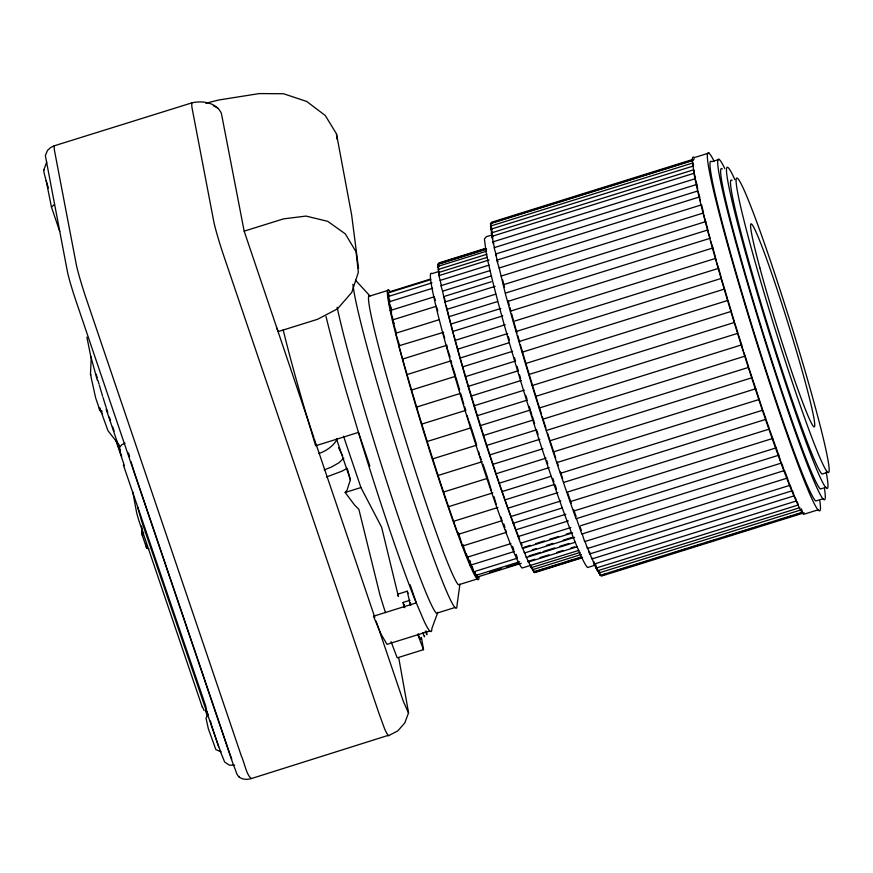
<?xml version="1.0" encoding="UTF-8"?>
<svg xmlns="http://www.w3.org/2000/svg" width="873" height="873" viewBox="0 0 873 873"><rect width="100%" height="100%" fill="white"/><g stroke="black" fill="none" stroke-linecap="round" stroke-linejoin="round"><path stroke-width="1.31" d="M204.14 710.557L202.361 706.704M207.032 711.79L207.021 712.826L141.895 521.868L137.628 507.169M313.985 438.017L244.167 231.149L221.371 113.304C216.482 102.436 202.165 100.33 191.689 102.927L54.181 145.835L54.366 149.949L76.311 264.661A26.877 1.451 72.7 0 0 86.067 298.162L241.395 756.116C244.331 762.282 246.524 775.169 251.053 778.17M191.689 102.927L191.874 107.041L213.82 221.753A26.877 1.451 72.7 0 0 223.575 255.254L378.904 713.208L384.829 729.424L388.169 735.884L397.815 730.876L404.799 722.931L408.564 712.761L398.808 658.155M91.25 357.013L90.454 374.877M459.929 584.179L457.016 605.218A172.428 9.276 72.7 0 1 406.687 479.593A172.428 9.276 72.7 0 1 352.921 284.303M574.598 537.353L524.433 553.002L524.542 552.227L526.354 557.509L575.231 542.253M526.354 557.509L526.463 556.734L528.285 562.016L577.151 546.771M572.666 532.836L522.512 548.484L522.621 547.731L524.433 553.002M528.285 562.016L528.394 561.252L534.833 559.244M500.949 517.078L502.062 520.679L458.139 534.385L458.434 532.836L462.537 546.04L506.46 532.334L505.718 529.933M462.537 546.04L462.832 544.49L467 557.301L510.923 543.595M239.246 776.599C236.812 776.577 235.546 769.015 234.04 766.527A34.276 1.844 72.7 0 1 230.701 757.087L75.613 299.832A22.261 1.2 72.7 0 1 67.461 271.863L45.341 155.59L47.502 150.418L50.503 147.624L54.181 145.835M388.561 735.262L250.66 778.792L246.633 779.425L242.585 778.847L238.896 777.112M347.574 469.434L350.379 479.844L347.018 490.222L345.173 492.47L354.536 504.976L358.89 509.385L379.984 595.146L385.451 612.671M48.397 187.99A16.762 0.906 72.7 0 1 43.65 170.431L46.749 161.996M437.842 612.3L431.862 628.549A187.422 10.083 72.7 0 1 424.136 621.249L415.079 600.035A187.422 10.083 72.7 0 1 360.287 438.508L346.657 392.817A187.422 10.083 72.7 0 1 326.022 316.495M148.923 548.899L146.599 548.091L142.103 534.833L141.633 532.334L142.561 530.468M208.309 714.049L206.006 718.097L208.298 728.573L215.827 749.536L221.011 751.86A16.358 0.884 72.7 0 1 217.497 743.01L211.724 725.965A33.48 1.801 72.7 0 1 210.448 721.054M703.245 211.637L701.565 204.828L499.16 267.989L505.281 293.459C526.233 369.246 549.783 444.728 576.049 518.748L778.781 455.193L781.357 463.41L781.706 462.974L580.6 525.732M703.289 213.339L707.665 228.759M783.245 470.896L581.8 534.058L576.376 518.355M584.975 541.195L587.398 548.517L789.792 485.355L787.381 478.044L584.637 541.609L582.138 533.654M778.781 455.193L769.822 430.334M787.381 478.044L784.543 470.492M142.103 534.833L143.816 532.846M343.831 458.15L339.019 462.712L331.304 467.131L324.09 469.914M59.735 231.476L51.463 207.087L54.29 204.598M347.268 468.31L341.9 471.191L326.491 476.996M125.057 443.157L121.718 444.815L119.437 447.707L120.048 450.326L106.07 408.946M244.167 231.149L283.485 218.883L306.03 216.078L327.735 221.338L345.293 233.877L356.042 251.762L358.334 272.3L351.819 292.346L337.491 308.846L317.543 319.3L278.225 331.565L276.545 327.637M709.094 152.993L694.308 157.598A187.422 10.083 72.7 0 0 692.311 160.032L694.177 174.447A187.422 10.083 72.7 0 0 748.696 368.526A187.422 10.083 72.7 0 0 803.618 514.361L818.394 509.745M491.368 222.309L694.362 158.951M490.942 223.106L693.337 159.955M693.522 165.226L692.889 162.945L490.484 226.096L491.979 229.588L490.451 223.663L692.846 160.512M693.217 166.056L490.812 229.217L492.874 236.539L491.335 232.927L693.729 169.777L694.395 172.134M719.352 159.333L711.757 161.701A178.267 9.592 72.7 0 0 749.547 317.958A178.267 9.592 72.7 0 0 815.72 501.037L823.315 498.669M492.285 234.87L486.261 236.747L484.417 238.995L486.141 252.373A173.771 9.352 72.7 0 0 536.688 432.321A173.771 9.352 72.7 0 0 587.605 567.526L596.03 564.896M695.224 178.725L492.83 241.886L493.769 243.491L491.772 236.387L694.177 173.225L695.508 177.961M439.01 262.915L485.312 248.467M438.584 263.439L486.174 248.587M485.748 249.1L438.159 263.952L438.726 266.385M486.588 251.173L437.722 266.429L438.584 268.12L437.733 264.464L486.61 249.22M486.992 254.239L438.115 269.495L439.381 274.253L438.508 272.551L487.385 257.306M439.239 271.361L431.917 273.642A154.652 8.326 72.7 0 0 464.709 409.197A154.652 8.326 72.7 0 0 522.109 568.028L578.875 550.361M700.397 200.932L699.229 197.036L496.835 260.187L497.806 261.845L495.493 254.087L697.898 190.925M355.518 280.222L369.999 296.002L388.845 290.131M489.066 259.968L438.912 275.617L440.167 280.386L489.044 265.13M388.845 292.04L430.182 279.142M389.129 296.842L388.103 292.946L430.738 279.644M389.805 302.625L388.07 296.558L431.993 282.852M391.541 311.65L388.769 301.938L432.692 288.232M491.423 275.944L442.556 291.2L440.963 285.657L490.233 270.554M393.243 319.987L390.362 310.482L434.285 296.776M501.244 276.064L703.649 212.914M445.023 296.187L491.324 281.75M522.512 548.484C492.23 468.201 466.106 385.299 444.935 302.014L495.089 286.366M503.47 284.707L705.875 221.556M439.043 319.736L396.407 333.039L392.457 319.965L436.38 306.259M446.834 309.413L495.711 294.157M505.62 293.044L708.025 229.894M448.733 316.768L497.61 301.523M507.78 301.425L710.185 238.274L707.687 230.308M450.632 324.134L500.796 308.485M510.509 311.115L712.903 247.965L710.491 240.642M458.139 534.385C436.282 472.446 416.519 409.197 398.906 345.795L443.67 332.275M452.541 331.533L502.706 315.884M513.411 321.471L715.816 258.321L716.133 260.776M455.029 340.405L505.194 324.745M403.075 358.923L446.998 345.217M457.517 349.233L507.671 333.584M516.227 331.478L718.621 268.327L716.547 262.031M407.44 374.441L451.363 360.735M459.995 358.061L508.872 342.816M519.053 341.529L721.447 278.367L718.621 268.327M462.483 366.933L512.647 351.284M522.229 352.168L724.623 289.007L727.613 299.232M411.794 389.958L455.717 376.252M465.396 376.667L515.55 361.018L514.437 357.668M525.622 363.539L728.017 300.377L731.301 311.366L528.896 374.517M468.288 386.368L518.442 370.709M416.879 406.993L460.802 393.286M471.18 396.058L521.345 380.41M532.192 385.55L734.586 322.399L731.53 312.447M474.083 405.792L524.247 390.144M421.965 424.027L465.887 410.321L464.632 406.796M535.596 396.407L738.001 333.257L734.88 323.534M477.215 415.734L527.368 400.085M427.432 441.422L471.355 427.715M480.325 425.642L530.478 409.983L529.202 406.403M539.252 408.029L741.646 344.868L743.174 350.771M483.424 435.54L533.589 419.891L534.647 423.743M542.766 419.236L745.171 356.086L748.707 367.347L546.302 430.498M432.899 458.816L476.822 445.11M486.556 445.481L536.709 429.822M345.173 492.47L360.931 487.549L381.61 527.205L398.383 596.434L397.63 594.207L407.255 591.207L408.007 593.433M489.677 454.942L539.841 439.294M438.366 475.381L482.289 461.675M549.728 440.843L752.122 377.693L749.034 368.482M492.787 464.371L542.951 448.722M553.373 451.908L755.778 388.747L762.325 408.946M495.908 473.81L546.062 458.15M443.833 491.946L487.756 478.251L482.987 464.196M556.898 462.581L759.303 399.43M499.029 483.271L549.193 467.622M448.94 506.558L492.863 492.863M560.444 473.308L762.849 410.157L766.036 419.28L563.631 482.442M501.953 491.619L550.819 476.374M504.856 499.934L555.01 484.286M454.047 521.17L497.97 507.464M507.759 508.261L557.923 492.601M567.035 492.186L769.44 429.036L766.374 420.426M510.672 516.609L560.837 500.949M570.331 501.604L772.725 438.453M513.182 523.265L562.059 508.021M573.637 511.065L776.032 447.914M515.681 529.9L565.846 514.252M518.18 536.546L568.345 520.886M520.69 543.202L570.855 527.554M523.909 547.327L530.337 545.319M535.487 543.715L544.49 540.9M549.63 539.296L558.633 536.491M566.348 534.08L570.211 532.879M467.459 556.243L470.383 565.213L514.306 551.507M532.257 549.826L536.12 548.615M546.411 545.407L552.838 543.399M563.129 540.191L572.131 537.386M470.383 565.213L469.587 560.324L473.548 571.848L517.471 558.142L516.15 554.3M529.038 555.926L540.616 552.314M543.192 551.518L554.759 547.906M559.909 546.302L568.912 543.486M474.355 571.629L475.687 575.471L519.61 561.765M489.709 572.502L501.342 568.88M506.504 567.264L518.136 563.642M476.462 574.674L477.335 577.042L521.257 563.336M539.972 557.64L548.975 554.835M556.69 552.423L563.129 550.416M570.844 548.015L574.696 546.804M477.335 578.952L458.489 584.834A151.727 8.163 72.7 0 1 402.169 429.003A151.727 8.163 72.7 0 1 369.999 296.002M404.068 607.488L403.13 602.425L409.906 600.308M827.702 472.282A154.27 8.304 72.7 0 1 749.591 241.974A154.27 8.304 72.7 0 1 770.859 262.086A154.27 8.304 72.7 0 1 827.702 472.282L822.006 474.061A154.27 8.304 72.7 0 1 764.748 315.622A154.27 8.304 72.7 0 1 732.043 180.395M528.394 561.252L531.221 567.679L580.087 552.434M581.298 554.497L532.432 569.742L530.828 565.388L531.221 567.679M587.464 547.262L589.668 553.962L792.073 490.801L790.229 485.224M532.443 568.541L533.643 571.815L581.232 556.963M535.389 571.629L544.392 568.825M549.543 567.21L558.545 564.405M566.261 561.994L572.688 559.986M534.963 572.142L582.553 557.301M582.127 557.814L534.549 572.666L533.261 569.534L533.643 571.815M794.234 495.82L591.839 558.971L589.34 551.42L589.668 553.962M826.054 487.265L820.369 489.044A168.151 9.046 72.7 0 1 757.95 316.353A168.151 9.046 72.7 0 1 722.298 168.958M455.171 607.444L436.467 613.283A172.428 9.276 72.7 0 1 388.212 486.141A172.428 9.276 72.7 0 1 337.131 307.285M591.938 557.792L594.022 564.111L796.427 500.949L795.172 497.163M594.022 564.111L593.705 561.645L595.964 568.094L798.359 504.943L797.235 501.713M595.964 568.094L595.037 563.914L597.448 570.811L799.854 507.649M596.848 567.439L598.791 572.994L801.196 509.843M598.616 570.898L600.177 575.362L802.582 512.211L801.414 508.861M602.184 575.165L606.08 573.954M616.458 570.713L633.329 565.453M635.915 564.635L647.602 560.99M652.786 559.375L661.865 556.538M672.254 553.307L686.516 548.844M689.113 548.037L700.79 544.392M705.984 542.777L715.063 539.94M725.441 536.709L756.585 526.986M761.769 525.371L770.859 522.534M778.64 520.101L792.913 515.648M795.51 514.841L801.992 512.822M601.159 576.169L804.164 512.8M429.854 630.983L387.023 644.35L381.294 634.616L373.448 616.24L416.29 602.872L410.157 584.79M421.43 637.334L423.514 649.654L397.215 657.86L391.049 641.633M408.509 713.012L403.282 701.248L376.099 621.15M205.766 103.265L218.883 99.98L259.281 93.575L283.518 93.738L306.685 101.443L325.28 115.509L336.465 133.82L351.633 214.889L358.552 268.535M220.072 750.725L224.656 762.031L229.413 765.163L234.662 765.152M396.407 333.039L395.567 332.864L399.747 345.981M90.978 374.637A31.875 1.713 72.7 0 0 91.643 379.755L95.67 397.935L99.959 410.572L102.228 411.227M440.167 280.386L441.367 285.798M442.556 291.2L444.935 302.014M213.383 105.764L217.814 108.066M119.568 445.568L108.001 430.749L99.675 407.724M99.271 408.99L102.61 413.988M495.493 254.087L496.464 255.734L494.063 247.692L696.468 184.541L697.833 189.135M390.362 310.482L391.606 312.872M392.457 319.965L394.323 323.556M423.514 649.654L417.774 634.66M338.517 447.642L342.642 455.815M202.361 707.294L138.938 520.788L136.745 513.237L132.74 491.826M142.932 535.422L141.633 532.334M479.954 456.459L481.35 459.591M755.778 388.747L752.471 378.915M491.772 236.387L492.809 238.798M388.07 296.558L389.925 301.065M388.769 301.938L391.541 308.693M437.733 264.464L438.584 266.56M425.249 631.114L426.875 634.747L426.482 631.146M422.728 632.86L424.485 636.799L424.485 635.609M468.648 420.699L470.907 426.548M476.363 443.942L471.682 429.036M741.646 344.868L738.318 334.479M743.567 351.83L745.171 356.086M490.451 223.663L491.248 225.801M388.103 292.946L388.976 295.314M525.666 395.294L526.943 398.885M532.312 416.301L533.163 418.691M459.558 389.751L455.99 377.54M463.803 404.439L461.075 394.574M724.252 287.937L721.676 279.415M218.676 746.742L207.021 712.75L205.799 706.181L123.355 464.982M369.857 465.975L358.465 432.397L315.633 445.765L303.815 406.185A187.422 10.083 72.7 0 1 283.179 329.863M343.526 436.216L360.931 487.549M336.454 438.792L350.379 479.844M314.411 439.283L374.812 617.353M115.683 439.927L124.424 465.724M205.548 710.808L207.25 715.827M516.958 366.267L518.071 369.606M519.479 374.855L520.592 378.184M403.13 602.425L404.821 607.695M447.663 349.691L450.13 357.046M452.028 365.209L455.313 375.019M715.445 257.208L712.903 247.965M792.575 490.79L793.819 494.565M512.637 546.389L513.881 550.23M508.261 336.454L509.396 340.034M442.829 332.1L444.728 338.058M782.066 464.109L784.194 470.907M555.381 485.486L556.505 489.087M552.849 478.371L553.973 481.983M503.852 523.931L504.965 527.532M434.645 297.966L435.365 300.345M436.74 307.449L437.81 311.017M695.606 179.98L697.101 185M698.28 192.224L699.83 197.396M492.83 241.886L494.696 248.15M496.835 260.187L499.16 267.989M546.749 460.464L547.764 463.934M537.048 430.978L538.074 434.448M493.987 496.672L496.235 504.299M488.138 479.517L491.499 490.953M490.484 226.096L492.088 231.803M491.335 232.927L492.656 237.642M97.198 379.908L90.617 355.682L86.907 337.174M478.557 451.417L479.604 455.204M530.828 411.27L531.886 415.111M437.722 266.429L438.672 269.997M438.508 272.551L439.457 276.119M476.647 574.445L477.335 577.042M467.208 415.581L468.201 419.531M46.16 180.656L51.463 207.087M474.77 571.52L475.687 575.471M472.326 566.577L473.548 571.848M407.255 591.207L410.375 605.305M599.456 572.11L600.177 575.362M598.321 570.833L598.791 572.994M596.706 567.45L597.448 570.811M410.375 602.839L410.856 605.371M403.61 604.105L404.101 606.735M141.546 526.015L142.746 532.443M99.413 407.647L99.959 410.572M466.4 553.635L467 557.301M146.042 544.075L146.599 548.091M336.465 133.82L337.011 139.091M451.45 361.815L451.614 363.976M447.085 346.297L447.26 348.458M231.749 758.997A35.673 1.921 72.7 0 1 228.311 749.394L135.511 475.796A25.677 1.386 72.7 0 1 131.026 461.653M129.586 456.71A25.677 1.386 72.7 0 1 128.538 452.989M337.229 439.01A29.344 20.636 -14.3 0 1 318.907 453.524M116.109 439.785A639.363 34.407 72.7 0 1 119.11 448.689M119.546 449.966A639.363 34.407 72.7 0 1 121.696 456.372M114.123 431.011A49.947 2.684 72.7 0 1 112.552 426.602M110.478 420.568A49.947 2.684 72.7 0 1 109.321 417.141M107.739 412.372A49.947 2.684 72.7 0 1 106.561 408.728M106.168 407.505A49.947 2.684 72.7 0 1 103.036 397.531M102.654 396.298A49.947 2.684 72.7 0 1 99.369 385.288M99.02 384.12A49.947 2.684 72.7 0 1 97.918 380.268M97.209 377.769A49.947 2.684 72.7 0 1 96.216 374.179M43.65 170.431A27.467 1.473 72.7 0 1 43.977 169.842M824.505 488.891A178.267 9.592 72.7 0 1 761.518 329.765A178.267 9.592 72.7 0 1 724.797 168.587M819.845 500.895A187.422 10.083 72.7 0 1 753.563 332.624A187.422 10.083 72.7 0 1 714.005 161.069M522.054 545.341A154.652 8.326 72.7 0 1 520.886 542.471M519.675 539.449A154.652 8.326 72.7 0 1 486.981 445.939M486.556 444.652A154.652 8.326 72.7 0 1 453.884 335.287M453.567 334.119A154.652 8.326 72.7 0 1 451.319 325.684M450.599 322.955A154.652 8.326 72.7 0 1 446.19 305.485M445.459 302.429A154.652 8.326 72.7 0 1 444.117 296.645M478.961 576.988A151.727 8.163 72.7 0 1 425.206 436.675A151.727 8.163 72.7 0 1 389.871 291.375M581.353 530.293A173.771 9.352 72.7 0 1 579.988 526.735M576.147 516.51A173.771 9.352 72.7 0 1 573.637 509.657M571.379 503.415A173.771 9.352 72.7 0 1 567.537 492.579M562.638 478.469A173.771 9.352 72.7 0 1 560.368 471.846M558.262 465.604A173.771 9.352 72.7 0 1 557.007 461.861M555.741 458.074A173.771 9.352 72.7 0 1 547.589 433.281M545.92 428.076A173.771 9.352 72.7 0 1 542.286 416.716M541.478 414.162A173.771 9.352 72.7 0 1 520.439 344.933M519.697 342.358A173.771 9.352 72.7 0 1 517.765 335.636M517.002 332.973A173.771 9.352 72.7 0 1 514.033 322.475M513.313 319.9A173.771 9.352 72.7 0 1 511.567 313.603M510.891 311.126A173.771 9.352 72.7 0 1 509.897 307.492M509.243 305.114A173.771 9.352 72.7 0 1 508.119 300.901M504.572 287.435A173.771 9.352 72.7 0 1 502.673 279.917M826.185 472.151A168.151 9.046 72.7 0 1 768.524 330.343A168.151 9.046 72.7 0 1 734.891 179.718M420.535 638.152A16.358 0.884 72.7 0 1 418.091 633.754M759.881 267.902A106.353 5.729 72.7 0 0 813.734 426.679A106.353 5.729 72.7 0 0 774.547 281.761A106.353 5.729 72.7 0 0 759.881 267.902"/></g></svg>
